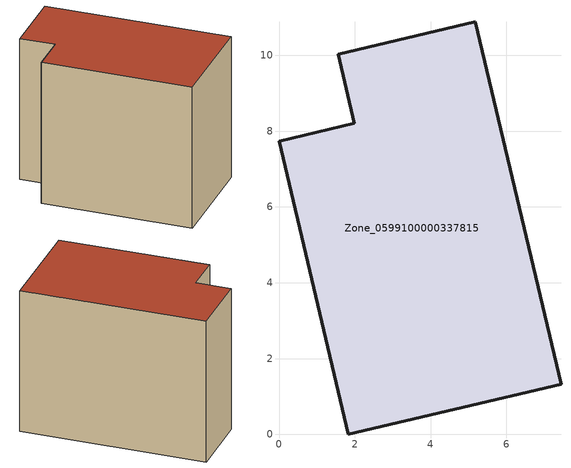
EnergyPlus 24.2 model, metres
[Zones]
Zone_0599100000337815
 floor ground (C_G): 1.56,10.03 5.18,10.89 7.44,1.32 1.83,0 0,7.73 1.99,8.21 z0
 wall outside (C_F): 1.83,0 7.44,1.32 5.18,10.89 1.56,10.03 1.99,8.21 0,7.73 1.83,0 z0:7.88
 roof outside (C_R): 5.18,10.89 1.56,10.03 1.99,8.21 0,7.73 1.83,0 7.44,1.32 z7.88
[BUILDING]
Pand.0599100000337815: North Axis=0; Terrain=City; Loads Convergence Tolerance Value=0.04; Temperature Convergence Tolerance Value=0.4; Solar Distribution=FullExterior; Maximum Number of Warmup Days=25; Minimum Number of Warmup Days=1
[Site:Location]
Rotterdam.The.Hague.AP_ZH_NLD Design_Conditions: Latitude=51.96; Longitude=4.45; Time Zone=1; Elevation=-4.5
[SITE:GROUNDTEMPERATURE:BUILDINGSURFACE]
18, 18, 18, 18, 18, 18, 18, 18, 18, 18, 18, 18
[MATERIAL] Thermal Absorptance=0.9; Solar Absorptance=0.7; Visible Absorptance=0.7
Name | Roughness | Thickness | Conductivity | Density | Specific Heat
G.TI.1975-1991 | MediumSmooth | 0.15 | 0.288461 | 540 | 1210
F.TI.1975-1991 | Rough | 0.3 | 0.230769 | 1920 | 840
R.TI.1975-1991 | MediumRough | 0.2 | 0.153846 | 1500 | 1000
[CONSTRUCTION]
C_G: G.TI.1975-1991
C_F: F.TI.1975-1991
C_R: R.TI.1975-1991
[ZONE]
Zone_0599100000337815: Type=1; Multiplier=1; Ceiling Height=Autocalculate; Volume=Autocalculate; Floor Area=autocalculate; Part of Total Floor Area=Yes
[ZONEINFILTRATION:DESIGNFLOWRATE]
Infil_Zone_0599100000337815: Zone or ZoneList or Space or SpaceList=Zone_0599100000337815; Schedule=AlwaysOn; Design Flow Rate Calculation Method=Flow/Area; Flow Rate per Floor Area=0.003; Constant Term Coefficient=1; Temperature Term Coefficient=0; Velocity Term Coefficient=0; Velocity Squared Term Coefficient=0
[HVACTEMPLATE:ZONE:IDEALLOADSAIRSYSTEM]
Zone_0599100000337815: Maximum Heating Supply Air Temperature=50; Minimum Cooling Supply Air Temperature=13; Maximum Heating Supply Air Humidity Ratio=0.0156; Minimum Cooling Supply Air Humidity Ratio=0.0077; Heating Limit=NoLimit; Cooling Limit=NoLimit; Dehumidification Control Type=ConstantSensibleHeatRatio; Cooling Sensible Heat Ratio=0.7; Dehumidification Setpoint=60; Humidification Control Type=None; Humidification Setpoint=30; Outdoor Air Method=None; Outdoor Air Flow Rate per Person=0.00944; Outdoor Air Flow Rate per Zone Floor Area=0; Outdoor Air Flow Rate per Zone=0; Demand Controlled Ventilation Type=None; Outdoor Air Economizer Type=NoEconomizer; Heat Recovery Type=None; Sensible Heat Recovery Effectiveness=0.7; Latent Heat Recovery Effectiveness=0.65
[ZONECONTROL:THERMOSTAT]
ThermostatControl_Zone_0599100000337815: Zone or ZoneList=Zone_0599100000337815; Control Type Schedule=DualSetpointControlType; Control 1=Thermostat_Zone_0599100000337815; Temperature Difference Between Cutout And Setpoint=0
[THERMOSTATSETPOINT:DUALSETPOINT]
Thermostat_Zone_0599100000337815: Heating Setpoint Temperature Schedule=HeatingSetpoint_Zone_0599100000337815; Cooling Setpoint Temperature Schedule=CoolingSetpoint_Zone_0599100000337815
[SCHEDULE:COMPACT]
HeatingSetpoint_Zone_0599100000337815: Through: 12/31, For: AllDays, Until: 24:00, 21
CoolingSetpoint_Zone_0599100000337815: Through: 12/31, For: AllDays, Until: 24:00, 24
DualSetpointControlType: Through: 12/31, For: AllDays, Until: 24:00, 4
AlwaysOn: Through: 12/31, For: AllDays, Until: 24:00, 1
